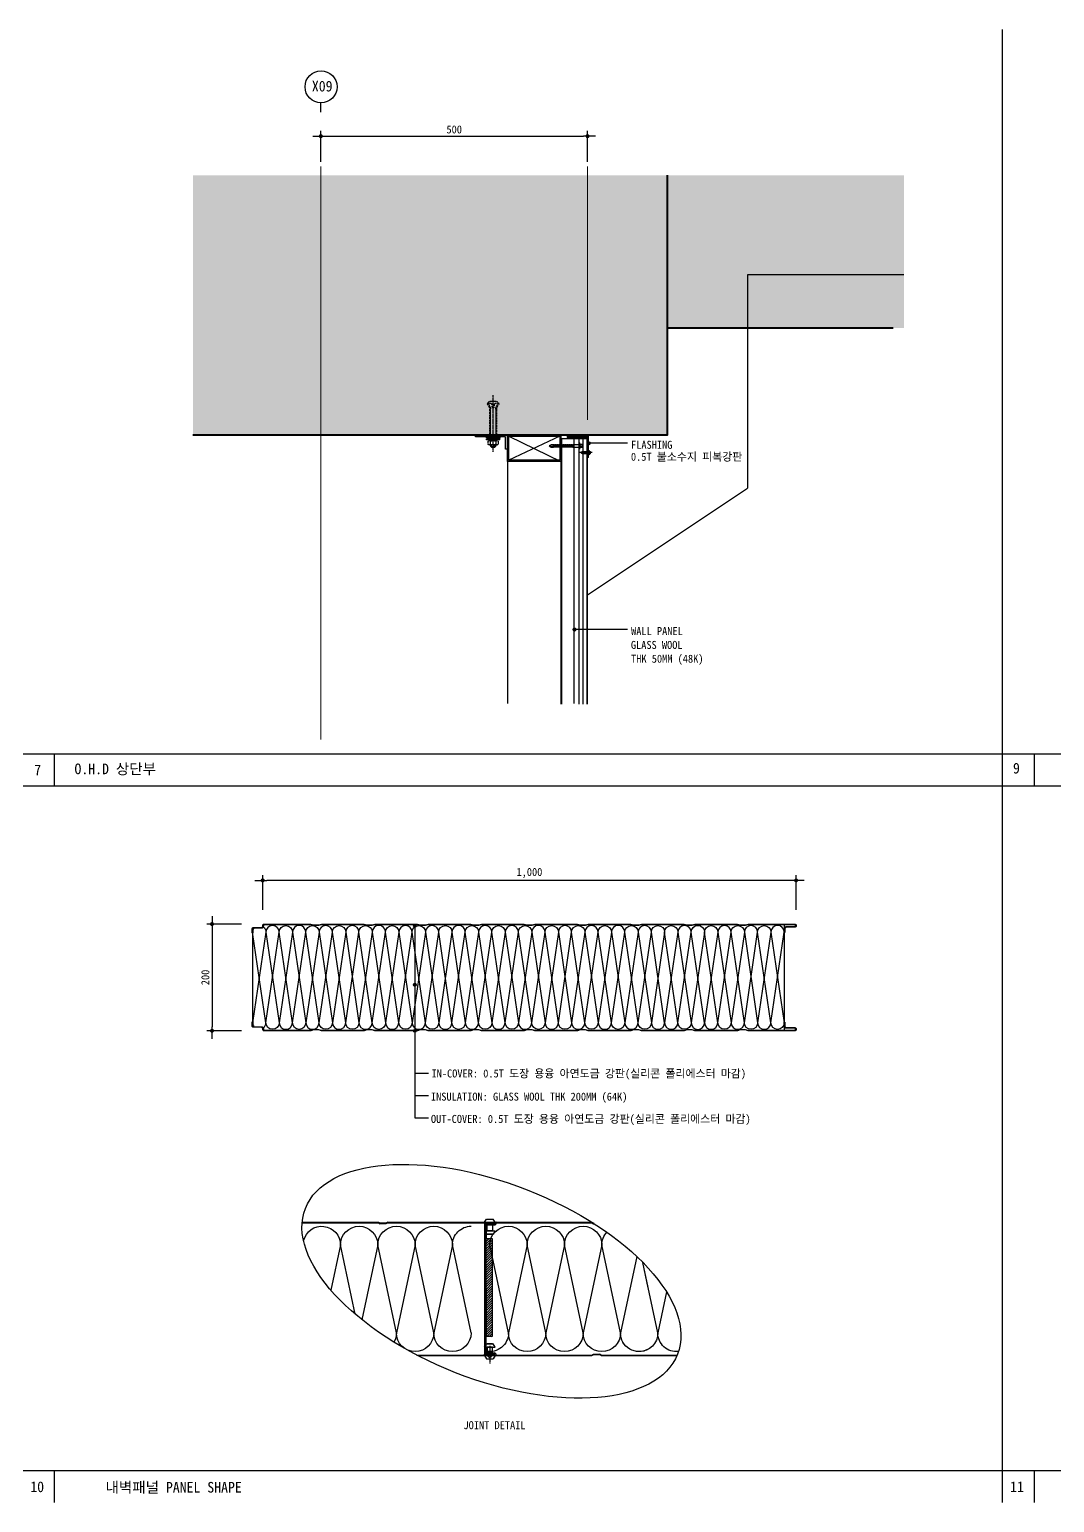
# Model space of a CAD drawing. Header units: millimetres. Extents: x 37538 to 66474, y -29175 to -20683.
# Drawn here: x 50151 to 52073, y -23444 to -20683 of the extents above; entities that cross this region are included whole.
import ezdxf
from ezdxf.enums import TextEntityAlignment as Align

# ---------------------------------------------------------------- set-up
doc = ezdxf.new("R2010")
doc.units = ezdxf.units.MM
doc.header["$MEASUREMENT"] = 0
for name, pattern in [('CEN', [62, 60, -1, 0, -1]), ('CENTER', [2, 1.25, -0.25, 0.25, -0.25]), ('HIDDEN', [0.375, 0.25, -0.125]), ('HIDDEN2', [4.7625, 3.175, -1.5875])]:
    doc.linetypes.add(name, pattern=pattern)
doc.layers.get('0').update_dxf_attribs({"linetype": 'CONTINUOUS'})
for name, color, linetype, lineweight in [('A-AXIS-BUBL', 7, 'CONTINUOUS', 25), ('A-CNTL', 1, 'CEN', 15), ('A-CONC-LIN1', 2, 'CONTINUOUS', 40), ('A-DIMS', 7, 'CONTINUOUS', 25), ('A-ELEV-LIN2', 7, 'CONTINUOUS', 25), ('A-MKXS-LEAD', 7, 'CONTINUOUS', 25), ('A-MKXS-TEXT1', 3, 'CONTINUOUS', 25), ('A-XXXX-TXT2', 3, 'CONTINUOUS', 25)]:
    doc.layers.add(name, color=color, linetype=linetype, lineweight=lineweight)
for name, color, linetype in [('A-DIM', 7, 'CONTINUOUS'), ('A-INSUL', 8, 'CONTINUOUS'), ('A-SYM1', 7, 'CONTINUOUS'), ('AA-부자재', 11, 'CONTINUOUS'), ('BOLT', 8, 'CONTINUOUS'), ('CEN', 1, 'CEN'), ('DIM', 7, 'CONTINUOUS'), ('F', 6, 'CONTINUOUS'), ('SCREW', 6, 'CONTINUOUS'), ('TEXT', 2, 'CONTINUOUS'), ('Y', 2, 'CONTINUOUS'), ('~부자재', 11, 'CONTINUOUS'), ('일람표BOX', 7, 'CONTINUOUS')]:
    doc.layers.add(name, color=color, linetype=linetype)
doc.layers.add('A-XXXX-NPLT', color=144, linetype='CONTINUOUS', lineweight=0, plot=False)
doc.styles.add('HY울릉도L', font='H2GTRE.TTF')
doc.styles.add('돋움', font='')
doc.styles.add('돋움체', font='')
doc.styles.get('돋움').set_extended_font_data('DotumChe')
doc.styles.get('돋움체').set_extended_font_data('DotumChe')
doc.linetypes.add('BATTING', pattern='A,0.00254,-2.54,[134,ltypeshp.shx,S=2.54,R=0,X=-2.54,Y=0],-5.08,[134,ltypeshp.shx,S=2.54,R=180,X=2.54,Y=0],-2.54', length=10.16254)
doc.dimstyles.new('CDIM', dxfattribs={"dimtxt": 3, "dimasz": 1.5, "dimexe": 2, "dimexo": 1, "dimgap": 1, "dimtad": 1, "dimdec": 0, "dimrnd": 0.5, "dimzin": 0, "dimdsep": 32, "dimlunit": 6, "dimtxsty": 'HY울릉도L', "dimblk1": '_CIDOT', "dimblk2": '_CIDOT', "dimsah": 1, "dimcen": 5.5, "dimclrd": 2, "dimclre": 2, "dimclrt": 7, "dimadec": 0, "dimazin": 0, "dimtfac": 1, "dimtdec": 0, "dimtix": 1, "dimtmove": 2, "dimatfit": 1, "dimldrblk": '_CIDOT', "dimfxl": 1, "dimtolj": 1, "dimtzin": 0, "dimlwd": -1, "dimarcsym": 0})

# ---------------------------------------------------------------- blocks, each defined once
blk = doc.blocks.new('An')
at = {"layer": 'BOLT', "linetype": 'CENTER'}
blk.add_line((0, 27.7), (0, -78.2), dxfattribs=at)
at = {"layer": 'BOLT'}
for p, q in [((7.1, 15.1), (-7.1, 15.1)), ((7.1, 6.8), (-7.1, 6.8)), ((-5, 17.4), (5, 17.4)), ((-3.3, 19.1), (-3.3, 15.1)), ((3.3, 19.1), (3.3, 15.1)), ((6.7, 15.1), (6.7, 15.1))]:
    blk.add_line(p, q, dxfattribs=at)
for points in [[(-12.7, 3.8), (-0.2, 2.2), (0, 3.8), (-12.5, 5.5)], [(12.5, 0), (12.5, 1.7), (-12.5, 1.7), (-12.5, 0)], [(12.5, 3.1), (0, 4.7), (0.2, 6.4), (12.7, 4.7)]]:
    blk.add_lwpolyline(points, close=True, dxfattribs=at)
at = {"layer": 'BOLT', "linetype": 'HIDDEN'}
blk.add_lwpolyline([(12.7, 4.7), (-12.5, 5.5), (-12.7, 3.8), (12.5, 3.1)], close=True, dxfattribs=at)
at = {"layer": 'BOLT', "linetype": 'HIDDEN2'}
blk.add_lwpolyline([(6.7, 0), (6.7, -51.2, 0.126377), (8.1, -56.8), (11.3, -62.5), (3.8, -62.5, -0.360473), (2.2, -61.1), (1, -54.8, 0.412222), (0, -54.2), (-0.2, -54.2, 0.360473), (-1, -54.8), (-2.2, -61.1, -0.360473), (-3.8, -62.5), (-11.3, -62.5), (-8.1, -56.8, 0.126377), (-6.7, -51.2), (-6.7, 0)], format="xyb", dxfattribs=at)
at = {"layer": 'BOLT', "linetype": 'CENTER'}
blk.add_lwpolyline([(-9.1, 14), (-9.1, 8, 0.57735), (-5, 8, 0.238157), (5, 8, 0.57735), (9.1, 8), (9.1, 14, 0.57735), (5, 14, 0.238157), (-5, 14, 0.57735)], format="xyb", close=True, dxfattribs=at)
at = {"layer": 'BOLT', "linetype": 'HIDDEN'}
blk.add_lwpolyline([(-5, 14), (-5, 0), (-5, -51.9, -0.095415), (-5.8, -56.3), (-8.6, -63.2, 0.530598), (-6.3, -66.7), (0, -66.7), (6.3, -66.7, 0.530598), (8.6, -63.2), (5.8, -56.3, -0.095415), (5, -51.9), (5, 0), (5, 14)], format="xyb", dxfattribs=at)
at = {"layer": 'BOLT'}
blk.add_lwpolyline([(-5, 14), (-5, 17.4), (-3.3, 19.1), (3.3, 19.1), (5, 17.4), (5, 14)], dxfattribs=at)
blk = doc.blocks.new('_CIDOT')
at = {"color": 0, "linetype": 'ByBlock'}
blk.add_line((2, 0), (-1, 0), dxfattribs=at)
at = {"color": 0, "linetype": 'ByBlock', "const_width": 0.5}
blk.add_lwpolyline([(-0.25, 0, 1), (0.25, 0, 1)], format="xyb", close=True, dxfattribs=at)
blk = doc.blocks.new('*D132')
at = {"layer": 'A-DIMS', "lineweight": -2, "transparency": 16777216}
for p, q in [((50697.5, -20930.9), (50697.5, -20873)), ((51197.5, -20930.9), (51197.5, -20873))]:
    blk.add_line(p, q, dxfattribs=at)
at = {"layer": 'A-DIMS', "transparency": 16777216}
blk.add_line((50705, -20883), (51190, -20883), dxfattribs=at)
at = {"layer": 'A-DIMS', "transparency": 16777216, "xscale": 7.5, "yscale": 7.5, "zscale": 7.5, "rotation": 180}
blk.add_blockref('_CIDOT', (50697.5, -20883), dxfattribs=at)
at = {"layer": 'A-DIMS', "transparency": 16777216, "xscale": 7.5, "yscale": 7.5, "zscale": 7.5}
blk.add_blockref('_CIDOT', (51197.5, -20883), dxfattribs=at)
at = {"layer": 'A-DIMS', "color": 3, "transparency": 16777216, "insert": (50947.5, -20870.5), "char_height": 15, "attachment_point": 5, "style": '돋움체'}
blk.add_mtext('\\A1;500', dxfattribs=at)
blk = doc.blocks.new('ASDFADADS')
at = {"layer": 'A-SYM1', "color": 4}
for p, q in [((1706806.5, 469268.8), (1706802.5, 469268.8)), ((1706802.5, 469268.8), (1706802.5, 469256.8)), ((1706804.5, 469271.6), (1706803, 469269.8)), ((1706803, 469268.8), (1706803, 469269.8)), ((1706804.5, 469249.9), (1706804.5, 469273)), ((1706804.5, 469271.6), (1706806, 469269.8)), ((1706806, 469268.8), (1706806, 469269.8)), ((1706806.5, 469256.8), (1706806.5, 469268.8)), ((1706808.5, 469256.8), (1706800.5, 469256.8)), ((1706800.5, 469256.8), (1706800.5, 469255.8)), ((1706800.5, 469255.8), (1706808.5, 469255.8)), ((1706802.5, 469256.8), (1706806.5, 469256.8)), ((1706808.5, 469255.8), (1706808.5, 469256.8))]:
    blk.add_line(p, q, dxfattribs=at)
for centre, start, end in [((1706804.4, 469256), 184.1728, 273.6201), ((1706804.7, 469256), 266.3799, 355.8272)]:
    blk.add_arc(centre, 2.75, start, end, dxfattribs=at)
blk = doc.blocks.new('볼트75-1')
at = {"layer": 'AA-부자재'}
for p, q in [((189.2, 1551.6), (189.2, 1545.6)), ((194.2, 1545.6), (194.2, 1551.6)), ((186.7, 1544.6), (183.7, 1543.5)), ((183.7, 1543.5), (183.7, 1542.5)), ((199.7, 1543.5), (183.7, 1543.5)), ((199.7, 1542.5), (183.7, 1542.5)), ((195.5, 1525), (188.2, 1527.5)), ((188.7, 1525.8), (188.2, 1525.5)), ((188.2, 1525.5), (188.7, 1524.8)), ((195.5, 1523), (188.2, 1525.5)), ((188.7, 1523.8), (188.2, 1523.5)), ((188.2, 1523.5), (188.7, 1522.8)), ((195.5, 1521), (188.2, 1523.5)), ((188.7, 1521.8), (188.2, 1521.5)), ((188.2, 1521.5), (188.7, 1520.8)), ((195.5, 1519), (188.2, 1521.5)), ((188.7, 1519.8), (188.2, 1519.5)), ((188.2, 1519.5), (188.7, 1518.8)), ((195.5, 1517), (188.2, 1519.5)), ((188.7, 1517.8), (188.2, 1517.5)), ((188.2, 1517.5), (188.7, 1516.8)), ((195.5, 1515), (188.2, 1517.5)), ((188.7, 1515.8), (188.2, 1515.5)), ((188.2, 1515.5), (188.7, 1514.8)), ((195.5, 1513), (188.2, 1515.5)), ((188.7, 1513.8), (188.2, 1513.5)), ((188.2, 1513.5), (188.7, 1512.8)), ((195.5, 1511), (188.2, 1513.5)), ((188.7, 1511.8), (188.2, 1511.5)), ((188.2, 1511.5), (188.7, 1510.8)), ((195.5, 1509), (188.2, 1511.5)), ((188.7, 1509.8), (188.2, 1509.5)), ((188.2, 1509.5), (188.7, 1508.8)), ((195.5, 1507), (188.2, 1509.5)), ((194.7, 1525.8), (188.7, 1527.8)), ((188.7, 1526.8), (188.7, 1525.8)), ((194.7, 1523.8), (188.7, 1525.8)), ((188.7, 1524.8), (188.7, 1523.8)), ((194.7, 1522.7), (188.7, 1524.8)), ((194.7, 1521.8), (188.7, 1523.8)), ((188.7, 1522.8), (188.7, 1521.8)), ((194.7, 1520.7), (188.7, 1522.8)), ((194.7, 1519.8), (188.7, 1521.8)), ((188.7, 1520.8), (188.7, 1519.8)), ((194.7, 1518.7), (188.7, 1520.8)), ((194.7, 1517.8), (188.7, 1519.8)), ((188.7, 1518.8), (188.7, 1517.8)), ((194.7, 1516.7), (188.7, 1518.8)), ((194.7, 1515.8), (188.7, 1517.8)), ((188.7, 1516.8), (188.7, 1515.8)), ((194.7, 1514.7), (188.7, 1516.8)), ((194.7, 1513.8), (188.7, 1515.8)), ((194.7, 1512.7), (188.7, 1514.8)), ((188.7, 1514.8), (188.7, 1513.8)), ((194.7, 1511.8), (188.7, 1513.8)), ((188.7, 1512.8), (188.7, 1511.8)), ((194.7, 1510.7), (188.7, 1512.8)), ((194.7, 1509.8), (188.7, 1511.8)), ((188.7, 1510.8), (188.7, 1509.8)), ((194.7, 1508.7), (188.7, 1510.8)), ((194.7, 1507.8), (188.7, 1509.8)), ((194.7, 1524.7), (194.7, 1523.8)), ((194.7, 1523.8), (195.5, 1523)), ((195.5, 1523), (194.7, 1522.7)), ((194.7, 1522.7), (194.7, 1521.8)), ((194.7, 1521.8), (195.5, 1521)), ((195.5, 1521), (194.7, 1520.7)), ((194.7, 1520.7), (194.7, 1519.8)), ((194.7, 1519.8), (195.5, 1519)), ((195.5, 1519), (194.7, 1518.7)), ((194.7, 1518.7), (194.7, 1517.8)), ((194.7, 1517.8), (195.5, 1517)), ((195.5, 1517), (194.7, 1516.7)), ((194.7, 1516.7), (194.7, 1515.8)), ((194.7, 1515.8), (195.5, 1515)), ((195.5, 1515), (194.7, 1514.7)), ((194.7, 1514.7), (194.7, 1513.8)), ((194.7, 1513.8), (195.5, 1513)), ((195.5, 1513), (194.7, 1512.7)), ((194.7, 1512.7), (194.7, 1511.8)), ((194.7, 1511.8), (195.5, 1511)), ((195.5, 1511), (194.7, 1510.7)), ((194.7, 1510.7), (194.7, 1509.8)), ((194.7, 1509.8), (195.5, 1509)), ((196.7, 1544.6), (199.7, 1543.5)), ((199.7, 1543.5), (199.7, 1542.5)), ((188.7, 1507.8), (188.2, 1507.5)), ((188.2, 1507.5), (188.7, 1506.8)), ((195.5, 1505), (188.2, 1507.5)), ((188.7, 1505.8), (188.2, 1505.5)), ((188.2, 1505.5), (188.7, 1504.8)), ((195.5, 1503), (188.2, 1505.5)), ((188.7, 1503.8), (188.2, 1503.5)), ((195.5, 1501), (188.2, 1503.5)), ((188.2, 1503.5), (188.7, 1502.8)), ((188.7, 1501.8), (188.2, 1501.5)), ((195.5, 1499), (188.2, 1501.5)), ((188.2, 1501.5), (188.7, 1500.8)), ((188.7, 1499.8), (188.2, 1499.5)), ((195.5, 1497), (188.2, 1499.5)), ((188.2, 1499.5), (188.7, 1498.8)), ((188.7, 1497.8), (188.2, 1497.5)), ((188.2, 1497.5), (188.7, 1496.8)), ((195.5, 1495), (188.2, 1497.5)), ((188.7, 1495.8), (188.2, 1495.5)), ((188.2, 1495.5), (188.7, 1494.8)), ((195.5, 1493), (188.2, 1495.5)), ((188.7, 1493.8), (188.2, 1493.5)), ((188.2, 1493.5), (188.7, 1492.8)), ((195.5, 1491), (188.2, 1493.5)), ((188.7, 1491.8), (188.2, 1491.5)), ((188.2, 1491.5), (188.7, 1490.8)), ((195.5, 1489), (188.2, 1491.5)), ((188.7, 1489.8), (188.2, 1489.5)), ((195.5, 1487), (188.2, 1489.5)), ((188.2, 1489.5), (188.7, 1488.8)), ((188.7, 1487.8), (188.2, 1487.5)), ((188.2, 1487.5), (188.7, 1486.8)), ((195.5, 1485), (188.2, 1487.5)), ((188.7, 1485.8), (188.2, 1485.5)), ((188.2, 1485.5), (188.7, 1484.8)), ((195.5, 1483), (188.2, 1485.5)), ((188.7, 1483.8), (188.2, 1483.5)), ((188.2, 1483.5), (188.7, 1482.8)), ((195.5, 1481), (188.2, 1483.5)), ((188.7, 1481.8), (188.2, 1481.5)), ((188.2, 1481.5), (188.7, 1480.8)), ((195.5, 1479), (188.2, 1481.5)), ((188.7, 1508.8), (188.7, 1507.8)), ((194.7, 1506.7), (188.7, 1508.8)), ((194.7, 1505.8), (188.7, 1507.8)), ((188.7, 1506.8), (188.7, 1505.8)), ((194.7, 1504.7), (188.7, 1506.8)), ((194.7, 1503.8), (188.7, 1505.8)), ((194.7, 1502.7), (188.7, 1504.8)), ((188.7, 1504.8), (188.7, 1503.8)), ((194.7, 1501.8), (188.7, 1503.8)), ((194.7, 1500.7), (188.7, 1502.8)), ((188.7, 1502.8), (188.7, 1501.8)), ((194.7, 1499.8), (188.7, 1501.8)), ((194.7, 1498.7), (188.7, 1500.8)), ((188.7, 1500.8), (188.7, 1499.8)), ((194.7, 1497.8), (188.7, 1499.8)), ((194.7, 1496.7), (188.7, 1498.8)), ((188.7, 1498.8), (188.7, 1497.8)), ((194.7, 1495.8), (188.7, 1497.8)), ((188.7, 1496.8), (188.7, 1495.8)), ((194.7, 1494.7), (188.7, 1496.8)), ((194.7, 1493.8), (188.7, 1495.8)), ((188.7, 1494.8), (188.7, 1493.8)), ((194.7, 1492.7), (188.7, 1494.8)), ((194.7, 1491.8), (188.7, 1493.8)), ((188.7, 1492.8), (188.7, 1491.8)), ((194.7, 1490.7), (188.7, 1492.8)), ((194.7, 1489.8), (188.7, 1491.8)), ((194.7, 1488.7), (188.7, 1490.8)), ((188.7, 1490.8), (188.7, 1489.8)), ((194.7, 1487.8), (188.7, 1489.8)), ((188.7, 1488.8), (188.7, 1487.8)), ((194.7, 1486.7), (188.7, 1488.8)), ((194.7, 1485.8), (188.7, 1487.8)), ((188.7, 1486.8), (188.7, 1485.8)), ((194.7, 1484.7), (188.7, 1486.8)), ((194.7, 1483.8), (188.7, 1485.8)), ((188.7, 1484.8), (188.7, 1483.8)), ((194.7, 1482.7), (188.7, 1484.8)), ((194.7, 1481.8), (188.7, 1483.8)), ((188.7, 1482.8), (188.7, 1481.8)), ((194.7, 1480.7), (188.7, 1482.8)), ((194.7, 1479.8), (188.7, 1481.8)), ((194.7, 1478.7), (188.7, 1480.8)), ((188.7, 1480.8), (188.7, 1478.5)), ((195.5, 1509), (194.7, 1508.7)), ((194.7, 1508.7), (194.7, 1507.8)), ((194.7, 1507.8), (195.5, 1507)), ((195.5, 1507), (194.7, 1506.7)), ((194.7, 1506.7), (194.7, 1505.8)), ((194.7, 1505.8), (195.5, 1505)), ((195.5, 1505), (194.7, 1504.7)), ((194.7, 1504.7), (194.7, 1503.8)), ((194.7, 1503.8), (195.5, 1503)), ((195.5, 1503), (194.7, 1502.7)), ((194.7, 1502.7), (194.7, 1501.8)), ((194.7, 1501.8), (195.5, 1501)), ((195.5, 1501), (194.7, 1500.7)), ((194.7, 1500.7), (194.7, 1499.8)), ((194.7, 1499.8), (195.5, 1499)), ((195.5, 1499), (194.7, 1498.7)), ((194.7, 1498.7), (194.7, 1497.8)), ((194.7, 1497.8), (195.5, 1497)), ((195.5, 1497), (194.7, 1496.7)), ((194.7, 1496.7), (194.7, 1495.8)), ((194.7, 1495.8), (195.5, 1495)), ((195.5, 1495), (194.7, 1494.7)), ((194.7, 1494.7), (194.7, 1493.8)), ((194.7, 1493.8), (195.5, 1493)), ((195.5, 1493), (194.7, 1492.7)), ((194.7, 1492.7), (194.7, 1491.8)), ((194.7, 1491.8), (195.5, 1491)), ((195.5, 1491), (194.7, 1490.7)), ((194.7, 1490.7), (194.7, 1489.8)), ((194.7, 1489.8), (195.5, 1489)), ((195.5, 1489), (194.7, 1488.7)), ((194.7, 1488.7), (194.7, 1487.8)), ((194.7, 1487.8), (195.5, 1487)), ((195.5, 1487), (194.7, 1486.7)), ((194.7, 1486.7), (194.7, 1485.8)), ((194.7, 1485.8), (195.5, 1485)), ((195.5, 1485), (194.7, 1484.7)), ((194.7, 1484.7), (194.7, 1483.8)), ((194.7, 1483.8), (195.5, 1483)), ((195.5, 1483), (194.7, 1482.7)), ((194.7, 1482.7), (194.7, 1481.8)), ((194.7, 1481.8), (195.5, 1481)), ((195.5, 1481), (194.7, 1480.7)), ((194.7, 1480.7), (194.7, 1479.8)), ((194.7, 1479.8), (195.5, 1479)), ((195.5, 1479), (194.7, 1478.7)), ((194.7, 1478.7), (194.7, 1477.5))]:
    blk.add_line(p, q, dxfattribs=at)
for points in [[(195.7, 1545.6), (195.7, 1551.6), (187.7, 1551.6), (187.7, 1545.6)], [(194.7, 1542.5), (194.7, 1525.8), (195.5, 1525), (194.7, 1524.7), (188.7, 1526.8), (188.2, 1527.5), (188.7, 1527.8), (188.7, 1542.5)], [(191.7, 1467.5), (190.7, 1476.5), (188.7, 1478.5), (190.7, 1479.5), (194.7, 1477.5)], [(194.7, 1477.5), (194.7, 1472.5), (191.7, 1467.5), (188.7, 1472.5), (188.7, 1478.5)]]:
    blk.add_lwpolyline(points, dxfattribs=at)
blk.add_lwpolyline([(196.7, 1545.6), (196.7, 1544.6), (186.7, 1544.6), (186.7, 1545.6)], close=True, dxfattribs=at)
at = {"layer": 'SCREW', "color": 7}
blk.add_solid([(199.7, 1543.5), (183.7, 1543.5), (199.7, 1542.5), (183.7, 1542.5)], dxfattribs=at)
blk = doc.blocks.new('*D147')
at = {"layer": 'A-DIMS', "lineweight": -2, "transparency": 16777216}
for p, q in [((50588.5, -22332.9), (50588.5, -22267.9)), ((51588.5, -22332.9), (51588.5, -22267.9))]:
    blk.add_line(p, q, dxfattribs=at)
at = {"layer": 'A-DIMS', "transparency": 16777216}
blk.add_line((51581, -22277.9), (50596, -22277.9), dxfattribs=at)
at = {"layer": 'A-DIMS', "transparency": 16777216, "xscale": 7.5, "yscale": 7.5, "zscale": 7.5, "rotation": 180}
blk.add_blockref('_CIDOT', (50588.5, -22277.9), dxfattribs=at)
at = {"layer": 'A-DIMS', "transparency": 16777216, "xscale": 7.5, "yscale": 7.5, "zscale": 7.5}
blk.add_blockref('_CIDOT', (51588.5, -22277.9), dxfattribs=at)
at = {"layer": 'A-DIMS', "color": 3, "transparency": 16777216, "insert": (51088.5, -22264), "char_height": 15, "attachment_point": 5, "style": '돋움체'}
blk.add_mtext('\\A1;1,000', dxfattribs=at)
blk = doc.blocks.new('*D148')
at = {"layer": 'A-DIMS', "lineweight": -2, "transparency": 16777216}
for p, q in [((50548.4, -22359.8), (50483.4, -22359.8)), ((50548.4, -22559.8), (50483.4, -22559.8))]:
    blk.add_line(p, q, dxfattribs=at)
at = {"layer": 'A-DIMS', "transparency": 16777216}
blk.add_line((50493.4, -22367.3), (50493.4, -22552.3), dxfattribs=at)
at = {"layer": 'A-DIMS', "transparency": 16777216, "xscale": 7.5, "yscale": 7.5, "zscale": 7.5}
for p, rotation in [((50493.4, -22359.8), 90), ((50493.4, -22559.8), 270)]:
    blk.add_blockref('_CIDOT', p, dxfattribs=dict(at, rotation=rotation))
at = {"layer": 'A-DIMS', "color": 3, "transparency": 16777216, "insert": (50480.9, -22459.8), "char_height": 15, "attachment_point": 5, "rotation": 90, "style": '돋움체'}
blk.add_mtext('\\A1;200', dxfattribs=at)
blk = doc.blocks.new('br')
at = {"layer": 'CEN'}
blk.add_line((-36.4, 0), (30, 0), dxfattribs=at)
at = {"layer": 'F'}
for p, q in [((-15.5, 4), (-11.9, 7.5)), ((-15.5, 4), (-11.5, 0)), ((-15.5, -4), (-11.5, 0)), ((-11.9, 7.5), (-8.4, 4)), ((0, 4), (-8.4, 4)), ((0, 7.9), (0, -7.9)), ((-15.5, -4), (-11.9, -7.5)), ((-11.9, -7.5), (-8.4, -4)), ((0, -4), (-8.4, -4))]:
    blk.add_line(p, q, dxfattribs=at)
blk.add_arc((-2.2, 0), 8.2, 285.5627, 74.4373, dxfattribs=at)
blk = doc.blocks.new('dfasadad')
at = {"color": 4}
for p, q in [((2761450.6, 1365321.7), (2761452.4, 1365324.7)), ((2761450.6, 1365321.7), (2761460.6, 1365321.7)), ((2761452.4, 1365324.7), (2761458.8, 1365324.7)), ((2761453.1, 1365324.7), (2761458.1, 1365324.7)), ((2761453.1, 1365321.7), (2761458.1, 1365321.7)), ((2761453.1, 1365313.7), (2761453.1, 1365321.7)), ((2761458.1, 1365321.7), (2761458.1, 1365313.7)), ((2761460.6, 1365321.7), (2761458.8, 1365324.7)), ((2761450.6, 1365313.7), (2761460.6, 1365313.7)), ((2761450.6, 1365313.7), (2761452.4, 1365310.7)), ((2761452.4, 1365310.7), (2761458.8, 1365310.7)), ((2761458.1, 1365313.7), (2761453.1, 1365313.7)), ((2761453.1, 1365313.7), (2761458.1, 1365313.7)), ((2761458.1, 1365310.7), (2761453.1, 1365310.7)), ((2761453.1, 1365310.7), (2761458.1, 1365310.7)), ((2761460.6, 1365313.7), (2761458.8, 1365310.7))]:
    blk.add_line(p, q, dxfattribs=at)

msp = doc.modelspace()

# ---------------------------------------------------------------- hatches: boundary and pattern name
at = {"layer": 'A-DIM'}
h = msp.add_hatch(color=253, dxfattribs=at)
h.dxf.hatch_style = 1
h.paths.add_polyline_path([(51790.6, -20956.4), (51347.5, -20956.4), (51347.5, -21242.7), (51790.6, -21242.7)])
h.paths.add_polyline_path([(51347.5, -20956.4), (50457.6, -20956.4), (50457.6, -21442.7), (51347.5, -21442.7)])
at = {"layer": 'A-MKXS-LEAD'}
h = msp.add_hatch(color=256, dxfattribs=at)
h.dxf.hatch_style = 1
h.paths.add_polyline_path([(51196.9, -21458.7, -1), (51202.1, -21458.7, -1)])
h = msp.add_hatch(color=256, dxfattribs=at)
h.dxf.hatch_style = 1
h.paths.add_polyline_path([(51170.3, -21807.8, -1), (51175.6, -21807.8, -1)])
h = msp.add_hatch(color=256, dxfattribs=at)
h.dxf.hatch_style = 1
h.paths.add_polyline_path([(50870.9, -22363.4, -1), (50876.2, -22363.4, -1)])
h = msp.add_hatch(color=256, dxfattribs=at)
h.dxf.hatch_style = 1
h.paths.add_polyline_path([(50870.9, -22473.5, -1), (50876.2, -22473.5, -1)])
h = msp.add_hatch(color=256, dxfattribs=at)
h.dxf.hatch_style = 1
h.paths.add_polyline_path([(50870.9, -22559.8, -1), (50876.2, -22559.8, -1)])
at = {"layer": 'DIM'}
h = msp.add_hatch(dxfattribs=at)
h.set_pattern_fill('ANSI31', color=256)
h.set_pattern_definition([(45, (-475214.5192, -420511.9314), (-2.24506403, 2.24506403), [])])
h.paths.add_polyline_path([(51008.2, -23133), (51018.7, -23133), (51018.7, -22949), (51007.2, -22949)])

# ---------------------------------------------------------------- linework, layer by layer
at = {"color": 1}
for p, q in [((51145.2, -21445), (51049.8, -21490.4)), ((51049.8, -21445), (51147.5, -21492.7))]:
    msp.add_line(p, q, dxfattribs=at)
at = {"color": 4}
for p, q in [((51147.5, -21449.4), (51197.5, -21449.4)), ((51566.3, -22361), (51566.3, -22558.6)), ((50569.7, -22543.3), (50569.7, -22376.3))]:
    msp.add_line(p, q, dxfattribs=at)
at = {"color": 3}
for p, q in [((50662.4, -22919.6), (50805.3, -22919.6)), ((50662.5, -22918.6), (50805.6, -22918.6)), ((50805.3, -22919.6), (50808.8, -22921.6)), ((50805.6, -22918.6), (50809.1, -22920.6)), ((50819.6, -22921.6), (50808.8, -22921.6)), ((50819.3, -22920.6), (50809.1, -22920.6)), ((50822.8, -22918.6), (50819.3, -22920.6)), ((50823, -22919.6), (50819.6, -22921.6)), ((50822.8, -22918.6), (51022.7, -22918.6)), ((50823, -22919.6), (51022.7, -22919.6)), ((51004.2, -22920.6), (51022.7, -22920.6)), ((51004.2, -22920.6), (51004.2, -22921.6)), ((51004.2, -22921.6), (51022.7, -22921.6)), ((51006.2, -22922.6), (51022.7, -22922.6)), ((51006.2, -22922.6), (51006.2, -22950.6)), ((51007.2, -22923.6), (51022.7, -22923.6)), ((51007.2, -22923.6), (51007.2, -22950.6)), ((51025.2, -22920.1), (51025.2, -22920.1)), ((51026.7, -22918.6), (51205.6, -22918.6)), ((51026.7, -22919.6), (51205.3, -22919.6)), ((51205.3, -22919.6), (51208.8, -22921.6)), ((51205.6, -22918.6), (51209.1, -22920.6)), ((51208.8, -22921.6), (51210.2, -22921.6)), ((51006.2, -22950.6), (51007.2, -22950.6)), ((51006.2, -23134.6), (51007.2, -23134.6)), ((51006.2, -23164.6), (51006.2, -23134.6)), ((51007.2, -23163.6), (51007.2, -23134.6)), ((51006.2, -23164.6), (51022.7, -23164.6)), ((51007.2, -23163.6), (51022.7, -23163.6)), ((50877.5, -23167.6), (51022.7, -23167.6)), ((50879.4, -23168.6), (51022.7, -23168.6)), ((51004.2, -23165.6), (51022.7, -23165.6)), ((51004.2, -23166.6), (51004.2, -23165.6)), ((51004.2, -23166.6), (51022.7, -23166.6)), ((51025.2, -23167.1), (51025.2, -23167.1)), ((51026.7, -23167.6), (51205.3, -23167.6)), ((51026.7, -23168.6), (51205.6, -23168.6)), ((51205.3, -23167.6), (51208.8, -23165.6)), ((51205.6, -23168.6), (51209.1, -23166.6)), ((51208.8, -23165.6), (51219.6, -23165.6)), ((51209.1, -23166.6), (51219.3, -23166.6)), ((51222.8, -23168.6), (51219.3, -23166.6)), ((51223, -23167.6), (51219.6, -23165.6)), ((51222.8, -23168.6), (51365, -23168.6)), ((51223, -23167.6), (51365.5, -23167.6))]:
    msp.add_line(p, q, dxfattribs=at)
at = {"color": 4}
for points in [[(50987.5, -21442.7), (51047.5, -21442.7), (51047.5, -21469.6), (51043.5, -21469.6), (51043.5, -21446.7), (50987.5, -21446.7)], [(51147.5, -21492.7), (51047.5, -21492.7), (51047.5, -21442.7), (51147.5, -21442.7)], [(51145.2, -21490.4), (51049.8, -21490.4), (51049.8, -21445), (51145.2, -21445)]]:
    msp.add_lwpolyline(points, close=True, dxfattribs=at)
for points in [[(51147.5, -21442.7), (51147.5, -21947.8)], [(51148.5, -21449.4), (51148.5, -21947.8)], [(51181.5, -21947.8), (51181.5, -21449.4)], [(51189.5, -21947.8), (51189.5, -21449.4)], [(51196.5, -21947.8), (51196.5, -21449.4)], [(51197.5, -21947.8), (51197.5, -21449.4)]]:
    msp.add_lwpolyline(points, dxfattribs=at)
at = {"color": 4, "flags": 128}
for points in [[(50569.7, -22368.8), (50569.7, -22376.3), (50568.5, -22376.3), (50568.5, -22368.8, -0.414214), (50571, -22366.3), (50586, -22366.3, 0.414214), (50588.5, -22363.8), (50588.5, -22362.3, -0.414214), (50591, -22359.8), (50678.5, -22359.8), (50683.5, -22361.3), (50693.5, -22361.3), (50698.5, -22359.8), (50778.5, -22359.8), (50783.5, -22361.3), (50793.5, -22361.3), (50798.5, -22359.8), (50878.5, -22359.8), (50883.5, -22361.3), (50893.5, -22361.3), (50898.5, -22359.8), (50978.5, -22359.8), (50983.5, -22361.3), (50993.5, -22361.3), (50998.5, -22359.8), (51078.5, -22359.8), (51083.5, -22361.3), (51093.5, -22361.3), (51098.5, -22359.8), (51178.5, -22359.8), (51183.5, -22361.3), (51193.5, -22361.3), (51198.5, -22359.8), (51278.5, -22359.8), (51283.5, -22361.3), (51293.5, -22361.3), (51298.5, -22359.8), (51378.5, -22359.8), (51383.5, -22361.3), (51393.5, -22361.3), (51398.5, -22359.8), (51478.5, -22359.8), (51483.5, -22361.3), (51493.5, -22361.3), (51498.5, -22359.8), (51586, -22359.8, -0.414214), (51588.5, -22362.3), (51588.5, -22363.3, -0.414214), (51586, -22365.8), (51570, -22365.8, 0.414214), (51567.5, -22368.3), (51567.5, -22375.8), (51566.3, -22375.8), (51566.3, -22368.3, -0.414214), (51570, -22364.6), (51586, -22364.6, 0.414214), (51587.3, -22363.3), (51587.3, -22362.3, 0.414214), (51586, -22361), (51498.6, -22361), (51493.6, -22362.5), (51483.3, -22362.5), (51478.3, -22361), (51398.6, -22361), (51393.6, -22362.5), (51383.3, -22362.5), (51378.3, -22361), (51298.6, -22361), (51293.6, -22362.5), (51283.3, -22362.5), (51278.3, -22361), (51198.6, -22361), (51193.6, -22362.5), (51183.3, -22362.5), (51178.3, -22361), (51098.6, -22361), (51093.6, -22362.5), (51083.3, -22362.5), (51078.3, -22361), (50998.6, -22361), (50993.6, -22362.5), (50983.3, -22362.5), (50978.3, -22361), (50898.6, -22361), (50893.6, -22362.5), (50883.3, -22362.5), (50878.3, -22361), (50798.6, -22361), (50793.6, -22362.5), (50783.3, -22362.5), (50778.3, -22361), (50698.6, -22361), (50693.6, -22362.5), (50683.3, -22362.5), (50678.3, -22361), (50591, -22361, 0.414214), (50589.7, -22362.3), (50589.7, -22363.8, -0.414214), (50586, -22367.5), (50571, -22367.5, 0.414214), (50569.7, -22368.8)], [(51587.3, -22556.3, 0.414214), (51586, -22555), (51570, -22555, -0.414214), (51566.3, -22551.3), (51566.3, -22543.8), (51567.5, -22543.8), (51567.5, -22551.3, 0.414214), (51570, -22553.8), (51586, -22553.8, -0.414214), (51588.5, -22556.3), (51588.5, -22557.3, -0.414214), (51586, -22559.8), (51498.5, -22559.8), (51493.5, -22558.3), (51483.5, -22558.3), (51478.5, -22559.8), (51398.5, -22559.8), (51393.5, -22558.3), (51383.5, -22558.3), (51378.5, -22559.8), (51298.5, -22559.8), (51293.5, -22558.3), (51283.5, -22558.3), (51278.5, -22559.8), (51198.5, -22559.8), (51193.5, -22558.3), (51183.5, -22558.3), (51178.5, -22559.8), (51098.5, -22559.8), (51093.5, -22558.3), (51083.5, -22558.3), (51078.5, -22559.8), (50998.5, -22559.8), (50993.5, -22558.3), (50983.5, -22558.3), (50978.5, -22559.8), (50898.5, -22559.8), (50893.5, -22558.3), (50883.5, -22558.3), (50878.5, -22559.8), (50798.5, -22559.8), (50793.5, -22558.3), (50783.5, -22558.3), (50778.5, -22559.8), (50698.5, -22559.8), (50693.5, -22558.3), (50683.5, -22558.3), (50678.5, -22559.8), (50591, -22559.8, -0.414214), (50588.5, -22557.3), (50588.5, -22555.8, 0.414214), (50586, -22553.3), (50571, -22553.3, -0.414214), (50568.5, -22550.8), (50568.5, -22543.3), (50569.7, -22543.3), (50569.7, -22550.8, 0.414214), (50571, -22552.1), (50586, -22552.1, -0.414214), (50589.7, -22555.8), (50589.7, -22557.3, 0.414214), (50591, -22558.6), (50678.3, -22558.6), (50683.3, -22557.1), (50693.6, -22557.1), (50698.6, -22558.6), (50778.3, -22558.6), (50783.3, -22557.1), (50793.6, -22557.1), (50798.6, -22558.6), (50878.3, -22558.6), (50883.3, -22557.1), (50893.6, -22557.1), (50898.6, -22558.6), (50978.3, -22558.6), (50983.3, -22557.1), (50993.6, -22557.1), (50998.6, -22558.6), (51078.3, -22558.6), (51083.3, -22557.1), (51093.6, -22557.1), (51098.6, -22558.6), (51178.3, -22558.6), (51183.3, -22557.1), (51193.6, -22557.1), (51198.6, -22558.6), (51278.3, -22558.6), (51283.3, -22557.1), (51293.6, -22557.1), (51298.6, -22558.6), (51378.3, -22558.6), (51383.3, -22557.1), (51393.6, -22557.1), (51398.6, -22558.6), (51478.3, -22558.6), (51483.3, -22557.1), (51493.6, -22557.1), (51498.6, -22558.6), (51586, -22558.6, 0.414214), (51587.3, -22557.3), (51587.3, -22556.3)]]:
    msp.add_lwpolyline(points, format="xyb", dxfattribs=at)
at = {"color": 253}
for points in [[(50594.5, -22544.6), (50619.4, -22374.9, 1), (50594.5, -22374.9), (50619.4, -22544.6, -1)], [(50644.3, -22544.6), (50619.4, -22374.9, -1), (50644.3, -22374.9), (50619.4, -22544.6, 1)], [(50644.3, -22544.6), (50669.3, -22374.9, 1), (50644.3, -22374.9), (50669.3, -22544.6, -1)], [(50694.2, -22544.6), (50669.3, -22374.9, -1), (50694.2, -22374.9), (50669.3, -22544.6, 1)], [(50694.2, -22544.6), (50719.1, -22374.9, 1), (50694.2, -22374.9), (50719.1, -22544.6, -1)], [(50744, -22544.6), (50719.1, -22374.9, -1), (50744, -22374.9), (50719.1, -22544.6, 1)], [(50744, -22544.6), (50768.9, -22374.9, 1), (50744, -22374.9), (50768.9, -22544.6, -1)], [(50793.8, -22544.6), (50768.9, -22374.9, -1), (50793.8, -22374.9), (50768.9, -22544.6, 1)], [(50793.8, -22544.6), (50818.8, -22374.9, 1), (50793.8, -22374.9), (50818.8, -22544.6, -1)], [(50843.7, -22544.6), (50818.8, -22374.9, -1), (50843.7, -22374.9), (50818.8, -22544.6, 1)], [(50843.7, -22544.6), (50868.6, -22374.9, 1), (50843.7, -22374.9), (50868.6, -22544.6, -1)], [(50893.5, -22544.6), (50868.6, -22374.9, -1), (50893.5, -22374.9), (50868.6, -22544.6, 1)], [(50893.5, -22544.6), (50918.4, -22374.9, 1), (50893.5, -22374.9), (50918.4, -22544.6, -1)], [(50943.3, -22544.6), (50918.4, -22374.9, -1), (50943.3, -22374.9), (50918.4, -22544.6, 1)], [(50943.3, -22544.6), (50968.3, -22374.9, 1), (50943.3, -22374.9), (50968.3, -22544.6, -1)], [(50993.2, -22544.6), (50968.3, -22374.9, -1), (50993.2, -22374.9), (50968.3, -22544.6, 1)], [(50993.2, -22544.6), (51018.1, -22374.9, 1), (50993.2, -22374.9), (51018.1, -22544.6, -1)], [(51043, -22544.6), (51018.1, -22374.9, -1), (51043, -22374.9), (51018.1, -22544.6, 1)], [(51043, -22544.6), (51067.9, -22374.9, 1), (51043, -22374.9), (51067.9, -22544.6, -1)], [(51092.8, -22544.6), (51067.9, -22374.9, -1), (51092.8, -22374.9), (51067.9, -22544.6, 1)], [(51092.8, -22544.6), (51117.8, -22374.9, 1), (51092.8, -22374.9), (51117.8, -22544.6, -1)], [(51142.7, -22544.6), (51117.8, -22374.9, -1), (51142.7, -22374.9), (51117.8, -22544.6, 1)], [(51142.7, -22544.6), (51167.6, -22374.9, 1), (51142.7, -22374.9), (51167.6, -22544.6, -1)], [(51192.5, -22544.6), (51167.6, -22374.9, -1), (51192.5, -22374.9), (51167.6, -22544.6, 1)], [(51192.5, -22544.6), (51217.4, -22374.9, 1), (51192.5, -22374.9), (51217.4, -22544.6, -1)], [(51242.3, -22544.6), (51217.4, -22374.9, -1), (51242.3, -22374.9), (51217.4, -22544.6, 1)], [(51242.3, -22544.6), (51267.3, -22374.9, 1), (51242.3, -22374.9), (51267.3, -22544.6, -1)], [(51292.2, -22544.6), (51267.3, -22374.9, -1), (51292.2, -22374.9), (51267.3, -22544.6, 1)], [(51292.2, -22544.6), (51317.1, -22374.9, 1), (51292.2, -22374.9), (51317.1, -22544.6, -1)], [(51342, -22544.6), (51317.1, -22374.9, -1), (51342, -22374.9), (51317.1, -22544.6, 1)], [(51366.9, -22544.6), (51342, -22374.9, -1), (51366.9, -22374.9), (51342, -22544.6, 1)], [(51366.9, -22544.6), (51391.8, -22374.9, 1), (51366.9, -22374.9), (51391.8, -22544.6, -1)], [(51416.8, -22544.6), (51391.8, -22374.9, -1), (51416.8, -22374.9), (51391.8, -22544.6, 1)], [(51441.7, -22544.6), (51416.8, -22374.9, -1), (51441.7, -22374.9), (51416.8, -22544.6, 1)], [(51441.7, -22544.6), (51466.6, -22374.9, 1), (51441.7, -22374.9), (51466.6, -22544.6, -1)], [(51491.5, -22544.6), (51466.6, -22374.9, -1), (51491.5, -22374.9), (51466.6, -22544.6, 1)], [(51491.5, -22544.6), (51516.4, -22374.9, 1), (51491.5, -22374.9), (51516.4, -22544.6, -1)], [(51541.3, -22544.6), (51516.4, -22374.9, -1), (51541.3, -22374.9), (51516.4, -22544.6, 1)], [(51541.3, -22544.6), (51566.3, -22374.9, 1), (51541.3, -22374.9), (51566.3, -22544.6, -1)]]:
    msp.add_lwpolyline(points, format="xyb", close=True, dxfattribs=at)
for points in [[(50589.5, -22364.9, -0.23742), (50594.5, -22374.9), (50569.6, -22544.6, 0.161849), (50572.1, -22552.1)], [(50589.5, -22554.6, 0.23742), (50594.5, -22544.6), (50569.6, -22374.9, -0.161849), (50572.1, -22367.5, -0.161849)]]:
    msp.add_lwpolyline(points, format="xyb", dxfattribs=at)
at = {"color": 3}
for centre, radius, start, end in [((51022.7, -22920.1), 1.5, 270, 90), ((51022.7, -22920.1), 0.5, 270, 90), ((51022.7, -22920.1), 2.5, 270, 0), ((51022.7, -22920.1), 3.5, 270, 0), ((51026.7, -22920.1), 1.5, 90, 180), ((51026.7, -22920.1), 0.5, 90, 180), ((51022.7, -23167.1), 3.5, 0, 90), ((51022.7, -23167.1), 2.5, 0, 90), ((51022.7, -23167.1), 1.5, 270, 90), ((51022.7, -23167.1), 0.5, 270, 90), ((51026.7, -23167.1), 1.5, 180, 270), ((51026.7, -23167.1), 0.5, 180, 270)]:
    msp.add_arc(centre, radius, start, end, dxfattribs=at)
at = {"layer": 'A-AXIS-BUBL', "ltscale": 0.2}
msp.add_line((50697.5, -20838), (50697.5, -20820.5), dxfattribs=at)
msp.add_circle((50697.8, -20790.5), 30, dxfattribs=at)
at = {"layer": 'A-CNTL', "ltscale": 300}
for p, q in [((50697.5, -20939.7), (50697.5, -22013.8)), ((51197.5, -20939.7), (51197.5, -21414.7))]:
    msp.add_line(p, q, dxfattribs=at)
at = {"layer": 'A-CONC-LIN1', "ltscale": 2}
msp.add_lwpolyline([(50457.6, -21442.7), (51347.5, -21442.7), (51347.5, -20956.4)], dxfattribs=at)
at = {"layer": 'A-CONC-LIN1', "color": 2}
msp.add_lwpolyline([(51770.6, -21242.7), (51347.5, -21242.7), (51347.5, -20956.4)], dxfattribs=at)
at = {"layer": 'A-DIM', "color": 253, "linetype": 'BATTING', "ltscale": 2.3}
msp.add_lwpolyline([(51171.5, -21449.4), (51171.5, -21946.6)], dxfattribs=at)
at = {"layer": 'A-ELEV-LIN2', "color": 253}
for p, q in [((51497.5, -21142.7), (51497.5, -21542.7)), ((51790.6, -21142.7), (51497.5, -21142.7)), ((51197.5, -21742.7), (51497.5, -21542.7))]:
    msp.add_line(p, q, dxfattribs=at)
at = {"layer": 'A-ELEV-LIN2'}
for p, q in [((51047.5, -21442.7), (51047.5, -21946.6)), ((51197.5, -21947.8), (51197.5, -21742.7))]:
    msp.add_line(p, q, dxfattribs=at)
at = {"layer": 'A-INSUL'}
for points in [[(50665.1, -22953.2, -0.892555), (50734.2, -22961.1), (50716.2, -23045.9)], [(50761.7, -23090.7), (50734.2, -22961.1, -1), (50804.2, -22961.1), (50774.5, -23101.3)], [(50909.2, -23126.1, -1), (50839.2, -23126.1), (50804.2, -22961.1, -1), (50874.2, -22961.1), (50839.2, -23126.1)], [(50979.2, -23126.1, -1), (50909.2, -23126.1), (50874.2, -22961.1, -1), (50944.2, -22961.1), (50909.2, -23126.1)], [(50979.2, -23126.1), (50944.2, -22961.1, -0.414214), (50979.2, -22926.1)], [(51119.2, -23126.1, -1), (51049.2, -23126.1), (51014.2, -22961.1, -1), (51084.2, -22961.1), (51049.2, -23126.1)], [(51189.2, -23126.1, -1), (51119.2, -23126.1), (51084.2, -22961.1, -1), (51154.2, -22961.1), (51119.2, -23126.1)], [(51259.2, -23126.1, -1), (51189.2, -23126.1), (51154.2, -22961.1, -1), (51224.2, -22961.1), (51189.2, -23126.1)], [(51311.2, -23156.7, -0.572278), (51259.2, -23126.1), (51224.2, -22961.1, -0.189467), (51233.6, -22937.3, -0.189467)], [(51329.2, -23126.1, -1), (51259.2, -23126.1), (51224.2, -22961.1, -0.189467), (51233.6, -22937.3, -0.189467)], [(51367.9, -23160.9, -0.446085), (51329.2, -23126.1), (51301.1, -22994)], [(50839.2, -23126.1, -0.129522), (50834.6, -23143.4, -0.129522)], [(51049.2, -23126.1, -0.474498), (51007.2, -23160.4, -0.474498)]]:
    msp.add_lwpolyline(points, format="xyb", dxfattribs=at)
for points in [[(51289.6, -22982.7), (51259.2, -23126.1)], [(51289.6, -22982.7), (51259.2, -23126.1)], [(51311.2, -23041.4), (51301.1, -22994)], [(51345.5, -23049.1), (51329.2, -23126.1)]]:
    msp.add_lwpolyline(points, dxfattribs=at)
at = {"layer": 'A-MKXS-LEAD'}
for p, q in [((51272.4, -21458.7), (51199.5, -21458.7)), ((51272.4, -21807.8), (51173, -21807.8)), ((50873.6, -22363.4), (50873.6, -22723)), ((50873.6, -22639.2), (50899.4, -22639.2)), ((50873.6, -22681.1), (50899.4, -22681.1)), ((50873.6, -22723), (50899.4, -22723))]:
    msp.add_line(p, q, dxfattribs=at)
at = {"layer": 'A-MKXS-LEAD', "const_width": 3.75}
for points in [[(51197.6, -21458.7, 1), (51201.4, -21458.7, 1)], [(51171.1, -21807.8, 1), (51174.9, -21807.8, 1)], [(50871.7, -22473.5, 1), (50875.4, -22473.5, 1)]]:
    msp.add_lwpolyline(points, format="xyb", close=True, dxfattribs=at)
at = {"layer": 'A-MKXS-LEAD'}
for centre in [(51199.5, -21458.7), (51173, -21807.8), (50873.6, -22363.4), (50873.6, -22473.5), (50873.6, -22559.8)]:
    msp.add_circle(centre, 2.63, dxfattribs=at)
at = {"layer": 'A-XXXX-NPLT'}
msp.add_lwpolyline([(51347.5, -20956.4), (51347.5, -21442.7), (50457.6, -21442.7)], dxfattribs=at)
at = {"layer": 'DIM'}
msp.add_lwpolyline([(51007.2, -22949), (51018.7, -22949), (51018.7, -23133), (51008.2, -23133)], close=True, dxfattribs=at)
at = {"layer": 'F'}
for p, q in [((51004.2, -22919.6), (51004.2, -23165.6)), ((51007.2, -23134.6), (51007.2, -22950.6))]:
    msp.add_line(p, q, dxfattribs=at)
at = {"layer": 'TEXT'}
for p, q in [((51199.5, -21445.5), (51159.5, -21445.5)), ((51159.5, -21445.5), (51159.5, -21447.5)), ((51197.5, -21447.5), (51159.5, -21447.5)), ((51197.5, -21485.5), (51197.5, -21447.5)), ((51199.5, -21485.5), (51199.5, -21445.5)), ((51199.5, -21485.5), (51197.5, -21485.5))]:
    msp.add_line(p, q, dxfattribs=at)
at = {"layer": 'Y', "color": 3}
msp.add_ellipse((51017.3, -23029.3), major_axis=(-348.8, 136.7), ratio=0.491251, dxfattribs=at)
at = {"layer": '일람표BOX', "color": 6}
for p, q in [((51974.5, -20683), (51974.5, -23444)), ((50137.6, -22040.5), (53811.4, -22040.5)), ((50197.6, -22040.5), (50197.6, -22100.5)), ((52034.5, -22040.5), (52034.5, -22100.5)), ((50137.6, -22100.5), (53811.4, -22100.5)), ((50137.6, -23384), (53811.4, -23384)), ((50197.6, -23384), (50197.6, -23444)), ((52034.5, -23384), (52034.5, -23444))]:
    msp.add_line(p, q, dxfattribs=at)

# ---------------------------------------------------------------- block references
at = {"xscale": -1, "rotation": 180}
msp.add_blockref('An', (51020.5, -21446.7), dxfattribs=at)
at = {"color": 2, "xscale": 2, "yscale": 2, "zscale": 2}
msp.add_blockref('dfasadad', (-5471897, -2753562.1), dxfattribs=at)
at = {"color": 2, "xscale": -2, "yscale": 2, "zscale": 2, "rotation": 180}
msp.add_blockref('dfasadad', (-5471897, 2707474.9), dxfattribs=at)
at = {"xscale": 0.5, "yscale": 0.5, "zscale": 0.5, "rotation": 270}
msp.add_blockref('br', (51014.2, -23168.6), dxfattribs=at)
at = {"layer": 'A-SYM1', "xscale": -1, "rotation": 90}
msp.add_blockref('ASDFADADS', (520456.3, 1685328.4), dxfattribs=at)
at = {"layer": '~부자재', "xscale": -0.75, "yscale": 0.75, "zscale": 0.75, "rotation": 270}
msp.add_blockref('볼트75-1', (50024.6, -21607.3), dxfattribs=at)

# ---------------------------------------------------------------- texts
at = {"layer": 'A-MKXS-TEXT1', "style": '돋움체'}
for s, p in [('0.5T 불소수지 피복강판', (51278.8, -21491.4)), ('FLASHING', (51279, -21469)), ('WALL PANEL', (51279.1, -21818.1)), ('GLASS WOOL ', (51278.7, -21844.1)), ('THK 50MM (48K) ', (51279.1, -21869.9)), ('IN-COVER: 0.5T 도장 용융 아연도금 강판(실리콘 폴리에스터 마감)', (50904.9, -22647.3)), ('INSULATION: GLASS WOOL THK 200MM (64K)', (50903.9, -22690.7)), ('OUT-COVER: 0.5T 도장 용융 아연도금 강판(실리콘 폴리에스터 마감)', (50903.9, -22732.5)), ('JOINT DETAIL', (50964.9, -23306.5))]:
    msp.add_text(s, height=15, dxfattribs=at).set_placement(p)
at = {"layer": 'A-XXXX-TXT2', "ltscale": 0.2, "style": '돋움체'}
msp.add_text('X09', height=20, dxfattribs=at).set_placement((50700, -20789.4), align=Align.MIDDLE)
at = {"layer": 'A-XXXX-TXT2', "style": '돋움'}
for s, p in [('O.H.D 상단부', (50235.6, -22068.9)), ('9', (51995.1, -22067.6)), ('7', (50160.1, -22071)), ('10', (50152.7, -23414.5)), ('내벽패널 PANEL SHAPE', (50293.7, -23415.4)), ('11', (51989.6, -23414.5))]:
    msp.add_text(s, height=20, dxfattribs=at).set_placement(p, align=Align.MIDDLE_LEFT)

# ---------------------------------------------------------------- dimensions: what is measured, and where the dimension line sits
at = {"layer": 'A-DIMS'}
dim = msp.add_aligned_dim(p1=(50697.5, -20935.9), p2=(51197.5, -20935.9), distance=52.9, dimstyle='CDIM', override={"dimscale": 5, "dimtxsty": '돋움체', "dimclrd": 256, "dimclre": 256, "dimclrt": 3}, dxfattribs=at)
dim.commit()
dim.dimension.update_dxf_attribs({"geometry": '*D132', "text_midpoint": (50947.5, -20870.5)})
dim = msp.add_linear_dim(base=(50588.5, -22277.9), p1=(51588.5, -22337.9), p2=(50588.5, -22337.9), dimstyle='CDIM', override={"dimscale": 5, "dimtxsty": '돋움체', "dimclrd": 256, "dimclre": 256, "dimclrt": 3}, dxfattribs=at)
dim.commit()
dim.dimension.update_dxf_attribs({"geometry": '*D147', "text_midpoint": (51088.5, -22264)})
dim = msp.add_linear_dim(base=(50493.4, -22559.8), p1=(50553.4, -22359.8), p2=(50553.4, -22559.8), angle=90, dimstyle='CDIM', override={"dimscale": 5, "dimtxsty": '돋움체', "dimclrd": 256, "dimclre": 256, "dimclrt": 3}, dxfattribs=at)
dim.commit()
dim.dimension.update_dxf_attribs({"geometry": '*D148', "text_midpoint": (50480.9, -22459.8)})

doc.saveas('drawing.dxf')
